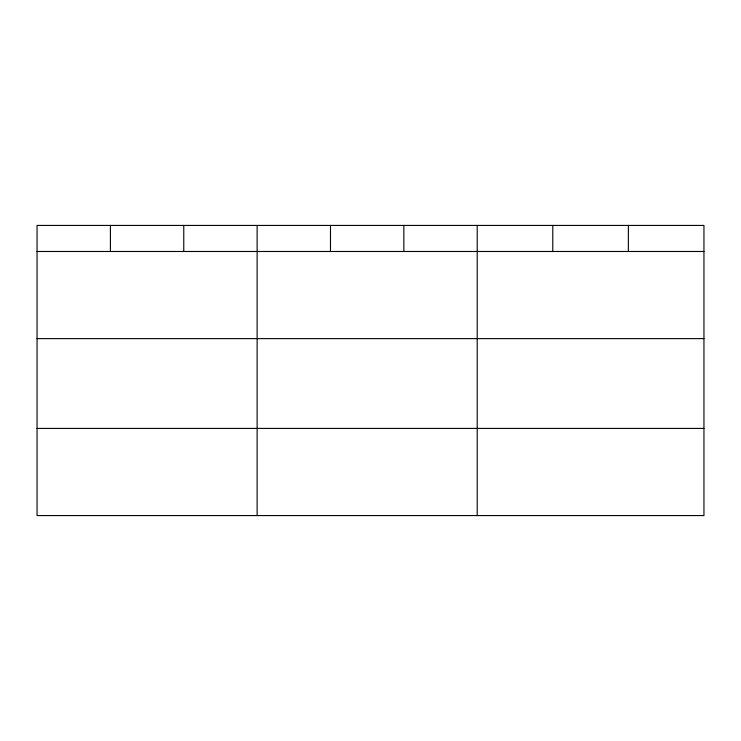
<?xml version="1.0" encoding="UTF-8"?>
<svg xmlns="http://www.w3.org/2000/svg" width="741" height="741" viewBox="0 0 741 741"><rect width="100%" height="100%" fill="white"/><g stroke="black" fill="none" stroke-linecap="round" stroke-linejoin="round"><path stroke-width="1.11" d="M703.95 338.628L703.95 225.431L37.05 225.431L37.05 515.569L703.95 515.569L703.95 338.628L37.05 338.628M37.05 251.486L703.95 251.486M37.05 428.418L703.95 428.418M628.368 225.431L628.368 251.486M552.786 225.431L552.786 251.486M477.204 225.431L477.204 515.569M403.845 225.431L403.845 251.486M330.486 225.431L330.486 251.486M257.127 225.431L257.127 515.569M183.768 225.431L183.768 251.486M110.409 225.431L110.409 251.486"/></g></svg>
